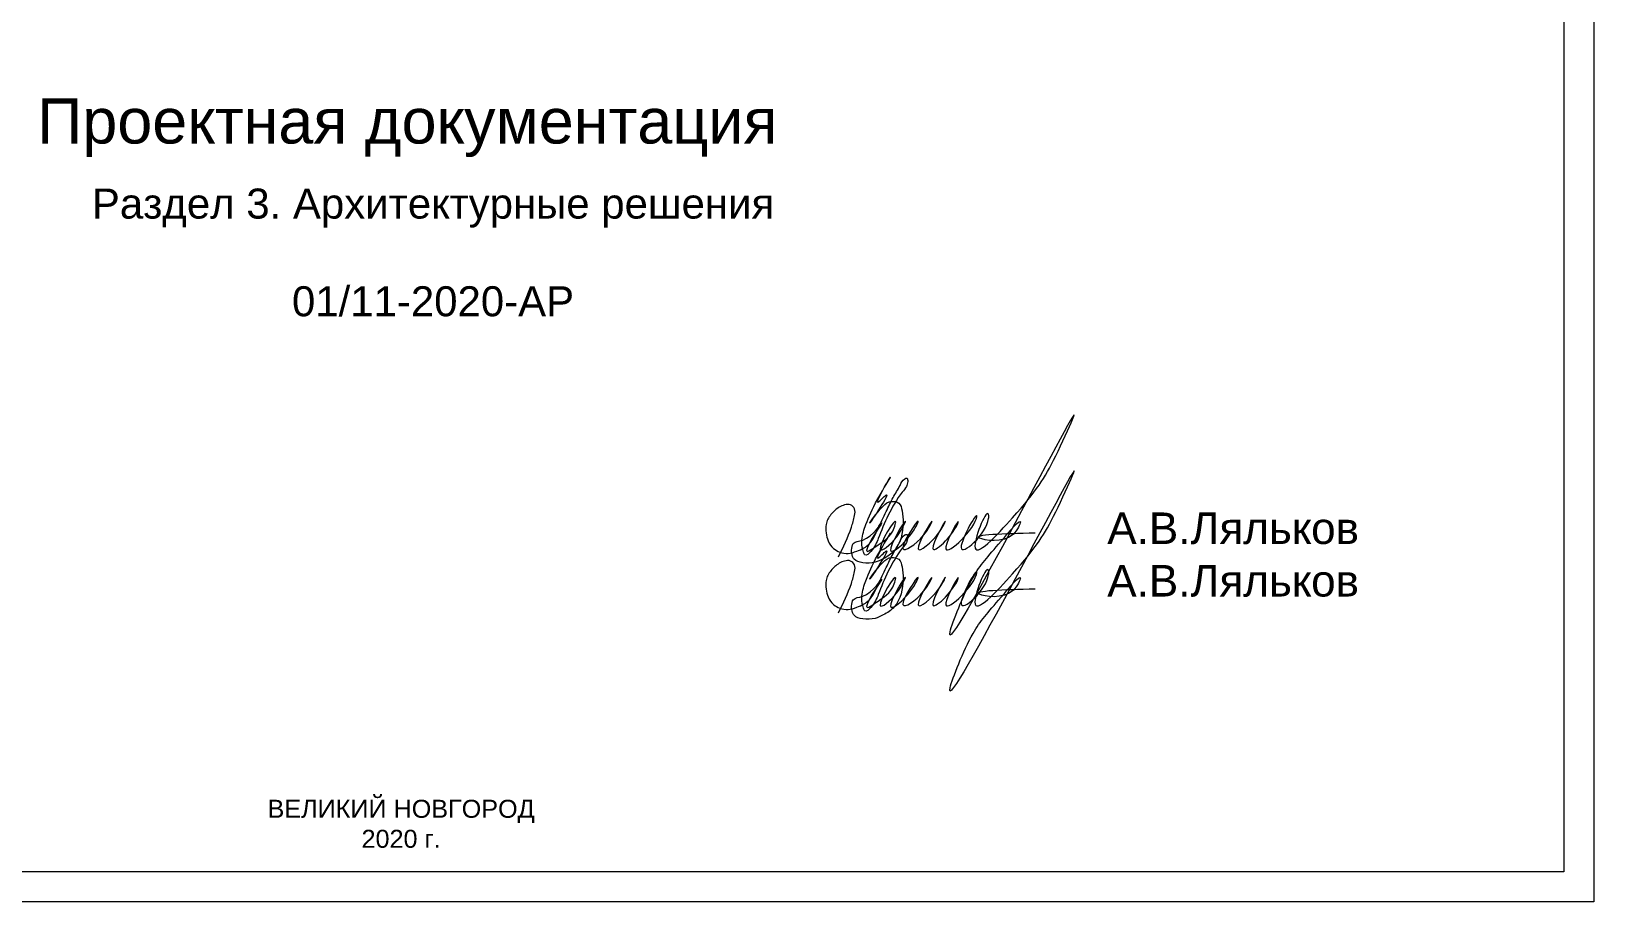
# Model space of a CAD drawing. Header units: metres. Extents: x -163 to 308, y -116 to 9.
# Drawn here: x -104.83 to -78.81, y -24.76 to -10.26 of the extents above; entities that cross this region are included whole.
import ezdxf

# ---------------------------------------------------------------- set-up
doc = ezdxf.new("R2010")
doc.units = ezdxf.units.M
doc.header["$MEASUREMENT"] = 0
doc.layers.add('контур здания на ситуации', color=1, linetype='Continuous', lineweight=30)
doc.styles.add('GOST 2.304', font='cs_gost2304.shx')

msp = doc.modelspace()

# ---------------------------------------------------------------- linework, layer by layer
at = {"color": 7, "linetype": 'Continuous', "lineweight": 13, "flags": 128}
for points in [[(-119.81016842, 4.24013829), (-78.81016842, 4.24013829), (-78.81016842, -24.75986171), (-119.81016842, -24.75986171), (-119.81016842, 4.24013829)], [(-117.81016842, 3.74013829), (-79.31016842, 3.74013829), (-79.31016842, -24.25986171), (-117.81016842, -24.25986171), (-117.81016842, 3.74013829)]]:
    msp.add_lwpolyline(points, close=True, dxfattribs=at)
at = {"layer": 'контур здания на ситуации', "color": 5, "linetype": 'Continuous', "lineweight": 0, "ltscale": 0.0015}
for points in [[(-91.38771679, -19.01307236), (-91.173384, -18.52284727), (-91.12080915, -18.32663525), (-91.12080915, -18.21556236), (-91.18600191, -18.15036959), (-91.28888348, -18.15036959), (-91.45035795, -18.24359692), (-91.56466384, -18.38929279), (-91.59483434, -18.47361082), (-91.59483434, -18.61686052), (-91.55924459, -18.74968327), (-91.46981477, -18.8764007), (-91.36697143, -18.93577732), (-91.22759227, -18.95904063), (-91.08552096, -18.92097274), (-90.9634414, -18.86544846), (-90.87971063, -18.80073076), (-90.73072571, -18.54268131), (-90.59253383, -18.25862389), (-90.4803721, -18.02808574), (-90.36298288, -17.82476166), (-90.28529298, -17.71586622), (-90.24904233, -17.70615289), (-90.23506845, -17.75830412), (-90.2580581, -17.84410266), (-90.32585108, -17.93771478), (-90.72507234, -18.70688099), (-90.85193664, -18.92661641), (-90.94695608, -18.98147591), (-90.97237027, -18.93745724), (-90.98417262, -18.89341028), (-90.99981379, -18.73585144), (-90.93066212, -18.47777391), (-90.73266195, -18.04626434), (-90.52752174, -17.69095106), (-90.7301391, -18.10287762), (-90.59831775, -17.98681686), (-90.86715328, -18.45245366), (-90.65681848, -18.17996062), (-90.50197296, -18.09056052), (-90.38454947, -18.12202405), (-90.32860246, -18.24755339), (-90.31208815, -18.44989264), (-90.45985249, -18.91507007), (-90.64308261, -19.04928465), (-90.77786132, -19.10551277), (-90.98496985, -19.11334597), (-91.1285575, -19.05246685), (-91.15468457, -19.00721343), (-91.17045972, -18.90154619), (-91.14171672, -18.79427586), (-90.98364678, -18.73668864), (-90.66443515, -18.45073169), (-90.90554958, -18.92511266), (-90.78141963, -18.8534462), (-90.45942103, -18.5314476), (-90.43412028, -18.43702393), (-90.69542994, -18.88962554), (-90.41784051, -18.67879975), (-90.2751324, -18.42220325), (-90.52013184, -18.90869143), (-90.1822048, -18.64230881), (-90.06016364, -18.42220325), (-90.31737865, -18.8764368), (-89.97059182, -18.65512801), (-89.83180631, -18.42220325), (-90.06102092, -18.88118212), (-89.7063808, -18.59622422), (-89.60719267, -18.42220325), (-89.81933573, -18.8745012), (-89.40682731, -18.47357958), (-89.39665986, -18.44807703), (-89.6022303, -18.849556), (-89.09250483, -18.37573371), (-89.0869407, -18.35496809), (-89.3459883, -18.85697532), (-88.88863893, -18.37554144), (-88.88863893, -18.31511333), (-89.11663243, -18.83251815), (-88.48979562, -18.36308904), (-87.77151007, -17.33370026), (-87.48976688, -16.72718593), (-89.53047664, -20.26179891), (-89.14819572, -19.35996044), (-88.67902015, -18.75329687), (-88.35930815, -18.43358487), (-88.47541978, -18.63469611), (-89.0392304, -18.70227396), (-88.11501506, -18.61341391)], [(-91.38771679, -19.94695564), (-91.173384, -19.45673055), (-91.12080915, -19.26051853), (-91.12080915, -19.14944564), (-91.18600191, -19.08425287), (-91.28888348, -19.08425287), (-91.45035795, -19.1774802), (-91.56466384, -19.32317607), (-91.59483434, -19.4074941), (-91.59483434, -19.5507438), (-91.55924459, -19.68356655), (-91.46981477, -19.81028398), (-91.36697143, -19.86966061), (-91.22759227, -19.89292391), (-91.08552096, -19.85485602), (-90.9634414, -19.79933174), (-90.87971063, -19.73461404), (-90.73072571, -19.47656459), (-90.59253383, -19.19250717), (-90.4803721, -18.96196903), (-90.36298288, -18.75864494), (-90.28529298, -18.6497495), (-90.24904233, -18.64003617), (-90.23506845, -18.69218741), (-90.2580581, -18.77798594), (-90.32585108, -18.87159807), (-90.72507234, -19.64076428), (-90.85193664, -19.86049969), (-90.94695608, -19.91535919), (-90.97237027, -19.87134052), (-90.98417262, -19.82729356), (-90.99981379, -19.66973472), (-90.93066212, -19.41165719), (-90.73266195, -18.98014762), (-90.52752174, -18.62483434), (-90.7301391, -19.0367609), (-90.59831775, -18.92070014), (-90.86715328, -19.38633694), (-90.65681848, -19.11384391), (-90.50197296, -19.0244438), (-90.38454947, -19.05590733), (-90.32860246, -19.18143667), (-90.31208815, -19.38377592), (-90.45985249, -19.84895335), (-90.64308261, -19.98316793), (-90.77786132, -20.03939605), (-90.98496985, -20.04722925), (-91.1285575, -19.98635013), (-91.15468457, -19.94109671), (-91.17045972, -19.83542947), (-91.14171672, -19.72815914), (-90.98364678, -19.67057192), (-90.66443515, -19.38461497), (-90.90554958, -19.85899594), (-90.78141963, -19.78732949), (-90.45942103, -19.46533088), (-90.43412028, -19.37090721), (-90.69542994, -19.82350882), (-90.41784051, -19.61268303), (-90.2751324, -19.35608653), (-90.52013184, -19.84257471), (-90.1822048, -19.57619209), (-90.06016364, -19.35608653), (-90.31737865, -19.81032008), (-89.97059182, -19.58901129), (-89.83180631, -19.35608653), (-90.06102092, -19.8150654), (-89.7063808, -19.5301075), (-89.60719267, -19.35608653), (-89.81933573, -19.80838448), (-89.40682731, -19.40746286), (-89.39665986, -19.38196032), (-89.6022303, -19.78343928), (-89.09250483, -19.30961699), (-89.0869407, -19.28885138), (-89.3459883, -19.7908586), (-88.88863893, -19.30942472), (-88.88863893, -19.24899661), (-89.11663243, -19.76640143), (-88.48979562, -19.29697232), (-87.77151007, -18.26758354), (-87.48976688, -17.66106921), (-89.53047664, -21.19568219), (-89.14819572, -20.29384372), (-88.67902015, -19.68718016), (-88.35930815, -19.36746816), (-88.47541978, -19.56857939), (-89.0392304, -19.63615724), (-88.11501506, -19.54729719)]]:
    msp.add_spline(points, degree=3, dxfattribs=at)

# ---------------------------------------------------------------- texts
at = {"color": 7, "linetype": 'Continuous', "lineweight": 13, "attachment_point": 5, "style": 'GOST 2.304'}
for s, insert, char_height, width in [('\\fArial|b0|i0|c204204|p39;Проектная документация', (-98.56933168, -11.86798857), 0.75, 23.8411051838), ('\\fArial|b0|i0|c204204|p39;Раздел 3. Архитектурные решения\\P ', (-98.14110914, -13.62260667), 0.5, 15.8940701225), ('\\fArial|b0|i0|c204204|p39;01/11-2020-АР', (-98.14110914, -14.76128689), 0.5, 15.8940701225)]:
    msp.add_mtext(s, dxfattribs=dict(at, insert=insert, char_height=char_height, width=width))
at = {"color": 7, "linetype": 'Continuous', "lineweight": 13, "insert": (-86.91196645, -18.27561177), "char_height": 0.525, "attachment_point": 1, "style": 'GOST 2.304'}
msp.add_mtext('\\fArial|b0|i0|c204204|p39;А.В.Ляльков\\PА.В.Ляльков\\P', dxfattribs=at)
at = {"lineweight": 13, "insert": (-98.67255826, -23.46333206), "char_height": 0.3, "width": 12.1204182722, "attachment_point": 5, "style": 'GOST 2.304'}
msp.add_mtext('\\fArial|b0|i0|c204204|p39;ВЕЛИКИЙ НОВГОРОД\\P2020 г.', dxfattribs=at)

doc.saveas('drawing.dxf')
